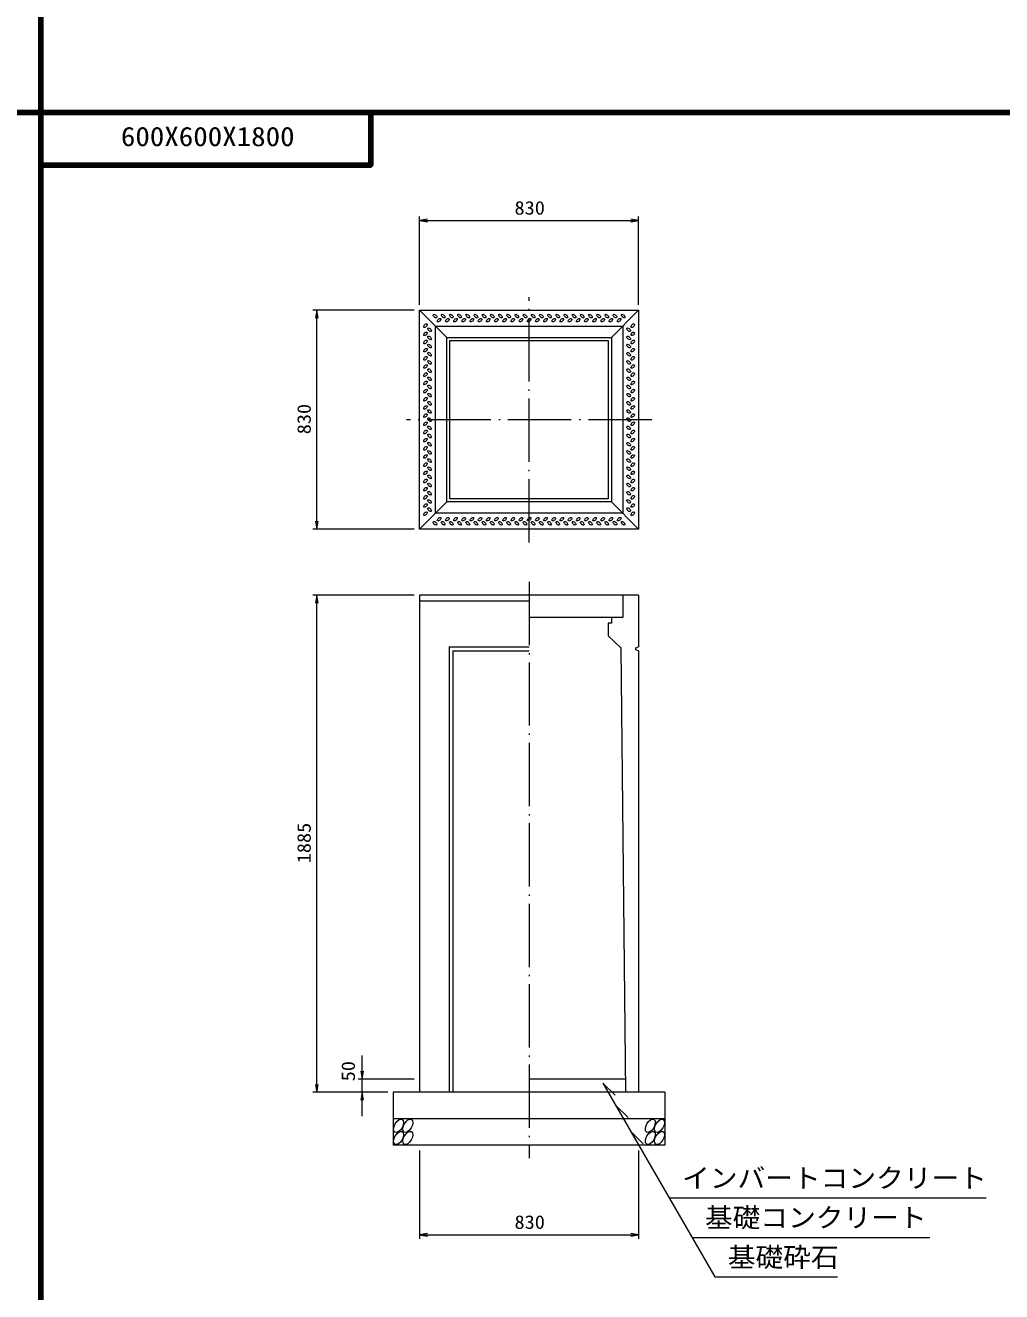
# Model space of a CAD drawing. Units: millimetres, scale not verified. Extents: x -8410 to 41710, y -74801 to 5940.
# Drawn here: x 26851 to 30551, y -47161 to -42360 of the extents above; entities that cross this region are included whole.
import ezdxf
from ezdxf.enums import TextEntityAlignment as Align

# ---------------------------------------------------------------- set-up
doc = ezdxf.new("R2010")
doc.units = ezdxf.units.MM
doc.header["$LTSCALE"] = 20
doc.linetypes.add('LONG_DASHED_DOTTED', pattern=[15.25, 12, -1.5, 0.25, -1.5])
for name, color, linetype, lineweight in [('0-0_グループ[0](0)-D-BMK(0)', 2, 'LONG_DASHED_DOTTED', 13), ('0-1_グループ[0](0)-D-STR(1)', 1, 'Continuous', 13), ('0-2_グループ[0](0)-D-STR-DIM(2)', 7, 'Continuous', 13), ('0-3_グループ[0](0)-D-STR-HTXT(3)', 7, 'Continuous', 13), ('0-5_グループ[0](0)-D-TTL(5)', 2, 'Continuous', 140)]:
    doc.layers.add(name, color=color, linetype=linetype, lineweight=lineweight)
doc.layers.add('0-4_グループ[0](0)-D-STR-TXT(4)', color=7, linetype='Continuous')
doc.layers.add('0-6_グループ[0](0)-D-TTL-TXT(6)', color=7, linetype='Continuous')
doc.styles.add('ＭＳ ゴシック', font='')
doc.styles.get('ＭＳ ゴシック').set_extended_font_data('MS Gothic')

msp = doc.modelspace()

# ---------------------------------------------------------------- linework, layer by layer
at = {"layer": '0-0_グループ[0](0)-D-BMK(0)'}
for p, q in [((28760, -44320), (28760, -43390)), ((29225, -43855), (28295, -43855)), ((28760, -44470), (28760, -46655))]:
    msp.add_line(p, q, dxfattribs=at)
at = {"layer": '0-1_グループ[0](0)-D-STR(1)'}
for p, q in [((28345, -43440), (29175, -43440)), ((28345, -44270), (28345, -43440)), ((28345, -43440), (28448, -43543)), ((29175, -43440), (29072, -43543)), ((29175, -43440), (29175, -44270)), ((28405, -43500), (29115, -43500)), ((28405, -44210), (28405, -43500)), ((28448, -43543), (29072, -43543)), ((28448, -44167), (28448, -43543)), ((29072, -43543), (29072, -44167)), ((29115, -43500), (29115, -44210)), ((28460, -43555), (29060, -43555)), ((28460, -44155), (28460, -43555)), ((29060, -43555), (29060, -44155)), ((28345, -44270), (28448, -44167)), ((29072, -44167), (28448, -44167)), ((29060, -44155), (28460, -44155)), ((29175, -44270), (29072, -44167)), ((29115, -44210), (28405, -44210)), ((29175, -44270), (28345, -44270)), ((29175, -44520), (28345, -44520)), ((28345, -44520), (28345, -46405)), ((28760, -44543.3), (28345, -44543.3)), ((29175, -44520), (29175, -44716.5)), ((29108, -44720), (29060, -44675)), ((28456.5, -44716.5), (28456.5, -46405)), ((28456.5, -44716.5), (28760, -44716.5)), ((28471.5, -44731.5), (28471.5, -46405)), ((28471.5, -44731.5), (28760, -44731.5)), ((29108, -44720), (29125, -46405)), ((29165, -44720), (29175, -44716.5)), ((29175, -44731.5), (29175, -46405)), ((29124.5, -46355), (28760, -46355)), ((29275, -46405), (28245, -46405)), ((28245, -46405), (28245, -46605)), ((29275, -46405), (29275, -46605)), ((29275, -46505), (28245, -46505)), ((29275, -46605), (28245, -46605))]:
    msp.add_line(p, q, dxfattribs=at)
for points in [[(29115, -44520), (29115, -44605), (28760, -44605)], [(29072, -44605), (29072, -44627), (29060, -44627), (29060, -44675)], [(29175, -44731.5), (29165, -44728), (29165, -44720)]]:
    msp.add_lwpolyline(points, dxfattribs=at)
for centre, major_axis, ratio in [((28367.25, -43498.5), (-6.01, -6.01), 0.529412), ((28403.5, -43462.25), (-6.01, 6.01), 0.529412), ((28419, -43477.75), (6.01, 6.01), 0.529412), ((28434.5, -43462.25), (-6.01, 6.01), 0.529412), ((28450, -43477.75), (6.01, 6.01), 0.529412), ((28465.5, -43462.25), (-6.01, 6.01), 0.529412), ((28481, -43477.75), (6.01, 6.01), 0.529412), ((28496.5, -43462.25), (-6.01, 6.01), 0.529412), ((28512, -43477.75), (6.01, 6.01), 0.529412), ((28527.5, -43462.25), (-6.01, 6.01), 0.529412), ((28543, -43477.75), (6.01, 6.01), 0.529412), ((28558.5, -43462.25), (-6.01, 6.01), 0.529412), ((28574, -43477.75), (6.01, 6.01), 0.529412), ((28589.5, -43462.25), (-6.01, 6.01), 0.529412), ((28605, -43477.75), (6.01, 6.01), 0.529412), ((28620.5, -43462.25), (-6.01, 6.01), 0.529412), ((28636, -43477.75), (6.01, 6.01), 0.529412), ((28651.5, -43462.25), (-6.01, 6.01), 0.529412), ((28667, -43477.75), (6.01, 6.01), 0.529412), ((28682.5, -43462.25), (-6.01, 6.01), 0.529412), ((28698, -43477.75), (6.01, 6.01), 0.529412), ((28713.5, -43462.25), (-6.01, 6.01), 0.529412), ((28729, -43477.75), (6.01, 6.01), 0.529412), ((28744.5, -43462.25), (-6.01, 6.01), 0.529412), ((28760, -43477.75), (6.01, 6.01), 0.529412), ((28775.5, -43462.25), (-6.01, 6.01), 0.529412), ((28791, -43477.75), (6.01, 6.01), 0.529412), ((28806.5, -43462.25), (-6.01, 6.01), 0.529412), ((28822, -43477.75), (6.01, 6.01), 0.529412), ((28837.5, -43462.25), (-6.01, 6.01), 0.529412), ((28853, -43477.75), (6.01, 6.01), 0.529412), ((28868.5, -43462.25), (-6.01, 6.01), 0.529412), ((28884, -43477.75), (6.01, 6.01), 0.529412), ((28899.5, -43462.25), (-6.01, 6.01), 0.529412), ((28915, -43477.75), (6.01, 6.01), 0.529412), ((28930.5, -43462.25), (-6.01, 6.01), 0.529412), ((28946, -43477.75), (6.01, 6.01), 0.529412), ((28961.5, -43462.25), (-6.01, 6.01), 0.529412), ((28977, -43477.75), (6.01, 6.01), 0.529412), ((28992.5, -43462.25), (-6.01, 6.01), 0.529412), ((29008, -43477.75), (6.01, 6.01), 0.529412), ((29023.5, -43462.25), (-6.01, 6.01), 0.529412), ((29039, -43477.75), (6.01, 6.01), 0.529412), ((29054.5, -43462.25), (-6.01, 6.01), 0.529412), ((29070, -43477.75), (6.01, 6.01), 0.529412), ((29085.5, -43462.25), (-6.01, 6.01), 0.529412), ((29101, -43477.75), (6.01, 6.01), 0.529412), ((29116.5, -43462.25), (-6.01, 6.01), 0.529412), ((29152.75, -43498.5), (6.01, 6.01), 0.529412), ((28367.25, -43529.5), (-6.01, -6.01), 0.529412), ((28382.75, -43514), (-6.01, 6.01), 0.529412), ((28382.75, -43545), (-6.01, 6.01), 0.529412), ((29137.25, -43514), (6.01, -6.01), 0.529412), ((29137.25, -43545), (6.01, -6.01), 0.529412), ((29152.75, -43529.5), (6.01, 6.01), 0.529412), ((28367.25, -43560.5), (-6.01, -6.01), 0.529412), ((28367.25, -43591.5), (-6.01, -6.01), 0.529412), ((28382.75, -43576), (-6.01, 6.01), 0.529412), ((29137.25, -43576), (6.01, -6.01), 0.529412), ((29152.75, -43560.5), (6.01, 6.01), 0.529412), ((29152.75, -43591.5), (6.01, 6.01), 0.529412), ((28367.25, -43622.5), (-6.01, -6.01), 0.529412), ((28382.75, -43607), (-6.01, 6.01), 0.529412), ((28382.75, -43638), (-6.01, 6.01), 0.529412), ((29137.25, -43607), (6.01, -6.01), 0.529412), ((29137.25, -43638), (6.01, -6.01), 0.529412), ((29152.75, -43622.5), (6.01, 6.01), 0.529412), ((28367.25, -43653.5), (-6.01, -6.01), 0.529412), ((28367.25, -43684.5), (-6.01, -6.01), 0.529412), ((28382.75, -43669), (-6.01, 6.01), 0.529412), ((29137.25, -43669), (6.01, -6.01), 0.529412), ((29152.75, -43653.5), (6.01, 6.01), 0.529412), ((29152.75, -43684.5), (6.01, 6.01), 0.529412), ((28367.25, -43715.5), (-6.01, -6.01), 0.529412), ((28382.75, -43700), (-6.01, 6.01), 0.529412), ((28382.75, -43731), (-6.01, 6.01), 0.529412), ((29137.25, -43700), (6.01, -6.01), 0.529412), ((29137.25, -43731), (6.01, -6.01), 0.529412), ((29152.75, -43715.5), (6.01, 6.01), 0.529412), ((28367.25, -43746.5), (-6.01, -6.01), 0.529412), ((28367.25, -43777.5), (-6.01, -6.01), 0.529412), ((28382.75, -43762), (-6.01, 6.01), 0.529412), ((29137.25, -43762), (6.01, -6.01), 0.529412), ((29152.75, -43746.5), (6.01, 6.01), 0.529412), ((29152.75, -43777.5), (6.01, 6.01), 0.529412), ((28367.25, -43808.5), (-6.01, -6.01), 0.529412), ((28367.25, -43839.5), (-6.01, -6.01), 0.529412), ((28382.75, -43793), (-6.01, 6.01), 0.529412), ((28382.75, -43824), (-6.01, 6.01), 0.529412), ((29137.25, -43793), (6.01, -6.01), 0.529412), ((29137.25, -43824), (6.01, -6.01), 0.529412), ((29152.75, -43808.5), (6.01, 6.01), 0.529412), ((29152.75, -43839.5), (6.01, 6.01), 0.529412), ((28367.25, -43870.5), (-6.01, -6.01), 0.529412), ((28382.75, -43855), (-6.01, 6.01), 0.529412), ((28382.75, -43886), (-6.01, 6.01), 0.529412), ((29137.25, -43855), (6.01, -6.01), 0.529412), ((29137.25, -43886), (6.01, -6.01), 0.529412), ((29152.75, -43870.5), (6.01, 6.01), 0.529412), ((28367.25, -43901.5), (-6.01, -6.01), 0.529412), ((28367.25, -43932.5), (-6.01, -6.01), 0.529412), ((28382.75, -43917), (-6.01, 6.01), 0.529412), ((29137.25, -43917), (6.01, -6.01), 0.529412), ((29152.75, -43901.5), (6.01, 6.01), 0.529412), ((29152.75, -43932.5), (6.01, 6.01), 0.529412), ((28367.25, -43963.5), (-6.01, -6.01), 0.529412), ((28382.75, -43948), (-6.01, 6.01), 0.529412), ((28382.75, -43979), (-6.01, 6.01), 0.529412), ((29137.25, -43948), (6.01, -6.01), 0.529412), ((29137.25, -43979), (6.01, -6.01), 0.529412), ((29152.75, -43963.5), (6.01, 6.01), 0.529412), ((28367.25, -43994.5), (-6.01, -6.01), 0.529412), ((28367.25, -44025.5), (-6.01, -6.01), 0.529412), ((28382.75, -44010), (-6.01, 6.01), 0.529412), ((29137.25, -44010), (6.01, -6.01), 0.529412), ((29152.75, -43994.5), (6.01, 6.01), 0.529412), ((29152.75, -44025.5), (6.01, 6.01), 0.529412), ((28367.25, -44056.5), (-6.01, -6.01), 0.529412), ((28382.75, -44041), (-6.01, 6.01), 0.529412), ((28382.75, -44072), (-6.01, 6.01), 0.529412), ((29137.25, -44041), (6.01, -6.01), 0.529412), ((29137.25, -44072), (6.01, -6.01), 0.529412), ((29152.75, -44056.5), (6.01, 6.01), 0.529412), ((28367.25, -44087.5), (-6.01, -6.01), 0.529412), ((28367.25, -44118.5), (-6.01, -6.01), 0.529412), ((28382.75, -44103), (-6.01, 6.01), 0.529412), ((29137.25, -44103), (6.01, -6.01), 0.529412), ((29152.75, -44087.5), (6.01, 6.01), 0.529412), ((29152.75, -44118.5), (6.01, 6.01), 0.529412), ((28367.25, -44149.5), (-6.01, -6.01), 0.529412), ((28382.75, -44134), (-6.01, 6.01), 0.529412), ((28382.75, -44165), (-6.01, 6.01), 0.529412), ((29137.25, -44134), (6.01, -6.01), 0.529412), ((29137.25, -44165), (6.01, -6.01), 0.529412), ((29152.75, -44149.5), (6.01, 6.01), 0.529412), ((28367.25, -44180.5), (-6.01, -6.01), 0.529412), ((28367.25, -44211.5), (-6.01, -6.01), 0.529412), ((28382.75, -44196), (-6.01, 6.01), 0.529412), ((29137.25, -44196), (6.01, -6.01), 0.529412), ((29152.75, -44180.5), (6.01, 6.01), 0.529412), ((29152.75, -44211.5), (6.01, 6.01), 0.529412), ((28403.5, -44247.75), (6.01, -6.01), 0.529412), ((28419, -44232.25), (-6.01, -6.01), 0.529412), ((28434.5, -44247.75), (6.01, -6.01), 0.529412), ((28450, -44232.25), (-6.01, -6.01), 0.529412), ((28465.5, -44247.75), (6.01, -6.01), 0.529412), ((28481, -44232.25), (-6.01, -6.01), 0.529412), ((28496.5, -44247.75), (6.01, -6.01), 0.529412), ((28512, -44232.25), (-6.01, -6.01), 0.529412), ((28527.5, -44247.75), (6.01, -6.01), 0.529412), ((28543, -44232.25), (-6.01, -6.01), 0.529412), ((28558.5, -44247.75), (6.01, -6.01), 0.529412), ((28574, -44232.25), (-6.01, -6.01), 0.529412), ((28589.5, -44247.75), (6.01, -6.01), 0.529412), ((28605, -44232.25), (-6.01, -6.01), 0.529412), ((28620.5, -44247.75), (6.01, -6.01), 0.529412), ((28636, -44232.25), (-6.01, -6.01), 0.529412), ((28651.5, -44247.75), (6.01, -6.01), 0.529412), ((28667, -44232.25), (-6.01, -6.01), 0.529412), ((28682.5, -44247.75), (6.01, -6.01), 0.529412), ((28698, -44232.25), (-6.01, -6.01), 0.529412), ((28713.5, -44247.75), (6.01, -6.01), 0.529412), ((28729, -44232.25), (-6.01, -6.01), 0.529412), ((28744.5, -44247.75), (6.01, -6.01), 0.529412), ((28760, -44232.25), (-6.01, -6.01), 0.529412), ((28775.5, -44247.75), (6.01, -6.01), 0.529412), ((28791, -44232.25), (-6.01, -6.01), 0.529412), ((28806.5, -44247.75), (6.01, -6.01), 0.529412), ((28822, -44232.25), (-6.01, -6.01), 0.529412), ((28837.5, -44247.75), (6.01, -6.01), 0.529412), ((28853, -44232.25), (-6.01, -6.01), 0.529412), ((28868.5, -44247.75), (6.01, -6.01), 0.529412), ((28884, -44232.25), (-6.01, -6.01), 0.529412), ((28899.5, -44247.75), (6.01, -6.01), 0.529412), ((28915, -44232.25), (-6.01, -6.01), 0.529412), ((28930.5, -44247.75), (6.01, -6.01), 0.529412), ((28946, -44232.25), (-6.01, -6.01), 0.529412), ((28961.5, -44247.75), (6.01, -6.01), 0.529412), ((28977, -44232.25), (-6.01, -6.01), 0.529412), ((28992.5, -44247.75), (6.01, -6.01), 0.529412), ((29008, -44232.25), (-6.01, -6.01), 0.529412), ((29023.5, -44247.75), (6.01, -6.01), 0.529412), ((29039, -44232.25), (-6.01, -6.01), 0.529412), ((29054.5, -44247.75), (6.01, -6.01), 0.529412), ((29070, -44232.25), (-6.01, -6.01), 0.529412), ((29085.5, -44247.75), (6.01, -6.01), 0.529412), ((29101, -44232.25), (-6.01, -6.01), 0.529412), ((29116.5, -44247.75), (6.01, -6.01), 0.529412), ((28265.43, -46532), (-13.75, -23.82), 0.545455), ((28300.43, -46532), (-13.75, -23.82), 0.545455), ((29219.43, -46532), (-13.75, -23.82), 0.545455), ((29254.43, -46532), (-13.75, -23.82), 0.545455), ((28265.43, -46578), (-13.75, -23.82), 0.545455), ((28300.43, -46578), (-13.75, -23.82), 0.545455), ((29219.43, -46578), (-13.75, -23.82), 0.545455), ((29254.43, -46578), (-13.75, -23.82), 0.545455)]:
    msp.add_ellipse(centre, major_axis=major_axis, ratio=ratio, dxfattribs=at)
at = {"layer": '0-2_グループ[0](0)-D-STR-DIM(2)'}
for p, q in [((28345, -43420), (28345, -43085)), ((28345, -43100), (29175, -43100)), ((29175, -43420), (29175, -43085)), ((28325, -43440), (27940, -43440)), ((27955, -44270), (27955, -43440)), ((28325, -44270), (27940, -44270)), ((28325, -44520), (27940, -44520)), ((27955, -46405), (27955, -44520)), ((28127.48, -46495), (28127.48, -46265)), ((28127.48, -46355), (28127.48, -46265)), ((28325, -46355), (28112.48, -46355)), ((28225, -46405), (27940, -46405)), ((28225, -46405), (28112.48, -46405)), ((28127.48, -46495), (28127.48, -46405)), ((28345, -46625), (28345, -46960)), ((29175, -46625), (29175, -46960)), ((28345, -46945), (29175, -46945))]:
    msp.add_line(p, q, dxfattribs=at)
for points in [[(28375, -43095), (28345, -43100), (28375, -43105)], [(29145, -43105), (29175, -43100), (29145, -43095)], [(27960, -43470), (27955, -43440), (27950, -43470)], [(27950, -44240), (27955, -44270), (27960, -44240)], [(27960, -44550), (27955, -44520), (27950, -44550)], [(28122.48, -46325), (28127.48, -46355), (28132.48, -46325)], [(27950, -46375), (27955, -46405), (27960, -46375)], [(28132.48, -46435), (28127.48, -46405), (28122.48, -46435)], [(28375, -46940), (28345, -46945), (28375, -46950)], [(29145, -46950), (29175, -46945), (29145, -46940)]]:
    msp.add_lwpolyline(points, dxfattribs=at)
at = {"layer": '0-3_グループ[0](0)-D-STR-HTXT(3)'}
for p, q in [((29040, -46370), (29464.35, -47105)), ((29040, -46370), (29085.75, -46415.75)), ((29089.07, -46455), (29134.83, -46500.75)), ((29146.81, -46555), (29192.56, -46600.75)), ((29291.15, -46805), (30491.75, -46805)), ((29377.75, -46955), (30279.21, -46955)), ((29464.35, -47105), (29928.55, -47105))]:
    msp.add_line(p, q, dxfattribs=at)
at = {"layer": '0-5_グループ[0](0)-D-TTL(5)'}
for p, q in [((26910, -42690), (26910, -26940)), ((26910, -47940), (26910, -32190)), ((26910, -53190), (26910, -37440)), ((8410, -42690), (34310, -42690)), ((8410, -42690), (34310, -42690)), ((8410, -42690), (34310, -42690)), ((8410, -42690), (34310, -42690)), ((26910, -58440), (26910, -42690))]:
    msp.add_line(p, q, dxfattribs=at)
msp.add_lwpolyline([(26910, -42890), (28160, -42890), (28160, -42690)], dxfattribs=at)

# ---------------------------------------------------------------- texts
at = {"layer": '0-2_グループ[0](0)-D-STR-DIM(2)', "style": 'ＭＳ ゴシック', "width": 1.1}
for p in [(28704.7, -43093), (28704.7, -46938)]:
    msp.add_text('830', height=51.32, dxfattribs=at).set_placement(p, align=Align.BOTTOM_LEFT)
for s, p in [('830', (27948, -43910.3)), ('1885', (27948, -45536.7)), ('50', (28115.47, -46363.3))]:
    msp.add_text(s, height=51.32, rotation=90, dxfattribs=at).set_placement(p, align=Align.BOTTOM_LEFT)
at = {"layer": '0-4_グループ[0](0)-D-STR-TXT(4)', "style": 'ＭＳ ゴシック', "width": 1.05}
for s, p in [('インバートコンクリート', (29339.85, -46788.68)), ('基礎コンクリート', (29426.45, -46938.68)), ('基礎砕石', (29513.06, -47088.68))]:
    msp.add_text(s, height=73.31, dxfattribs=at).set_placement(p, align=Align.BOTTOM_LEFT)
at = {"layer": '0-6_グループ[0](0)-D-TTL-TXT(6)', "style": 'ＭＳ ゴシック', "width": 1.1}
msp.add_text('600X600X1800', height=73.31, dxfattribs=at).set_placement((27213, -42840), align=Align.BOTTOM_LEFT)

doc.saveas('drawing.dxf')
